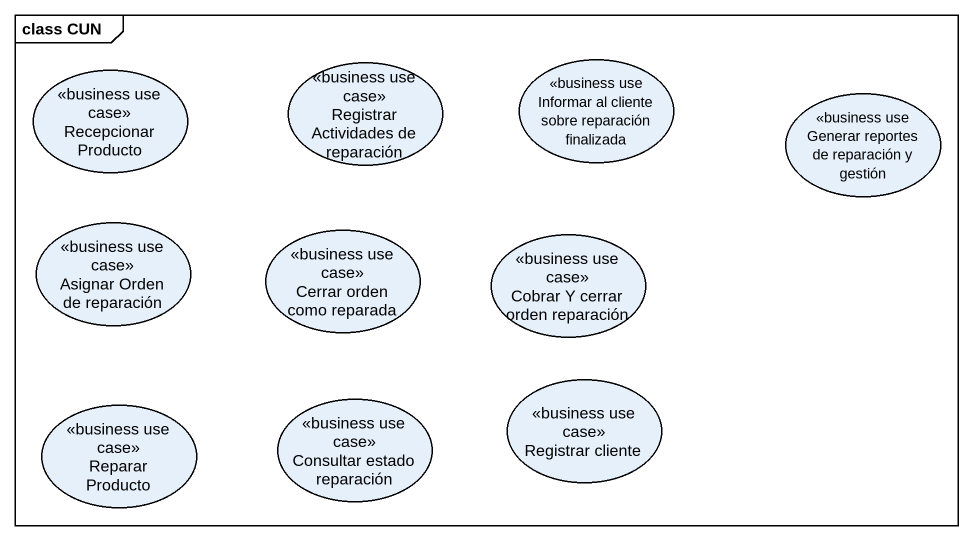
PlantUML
@startuml
mainframe class CUN
usecase "Recepcionar Producto" as Recepcionar_Producto <<business use case>>
usecase "Registrar Actividades de reparación" as Registrar_Actividades_de <<business use case>>
usecase "Informar al cliente sobre reparación finalizada" as Informar_al_cliente_sobre <<business use case>>
usecase "Generar reportes de reparación y gestión" as Generar_reportes_de <<business use case>>
usecase "Asignar Orden de reparación" as Asignar_Orden_de_reparación <<business use case>>
usecase "Cerrar orden como reparada" as Cerrar_orden_como_reparada <<business use case>>
usecase "Cobrar Y cerrar orden reparación" as Cobrar_Y_cerrar_orden <<business use case>>
usecase "Registrar cliente" as Registrar_cliente <<business use case>>
usecase "Reparar Producto" as Reparar_Producto <<business use case>>
usecase "Consultar estado reparación" as Consultar_estado_reparación <<business use case>>
@enduml
